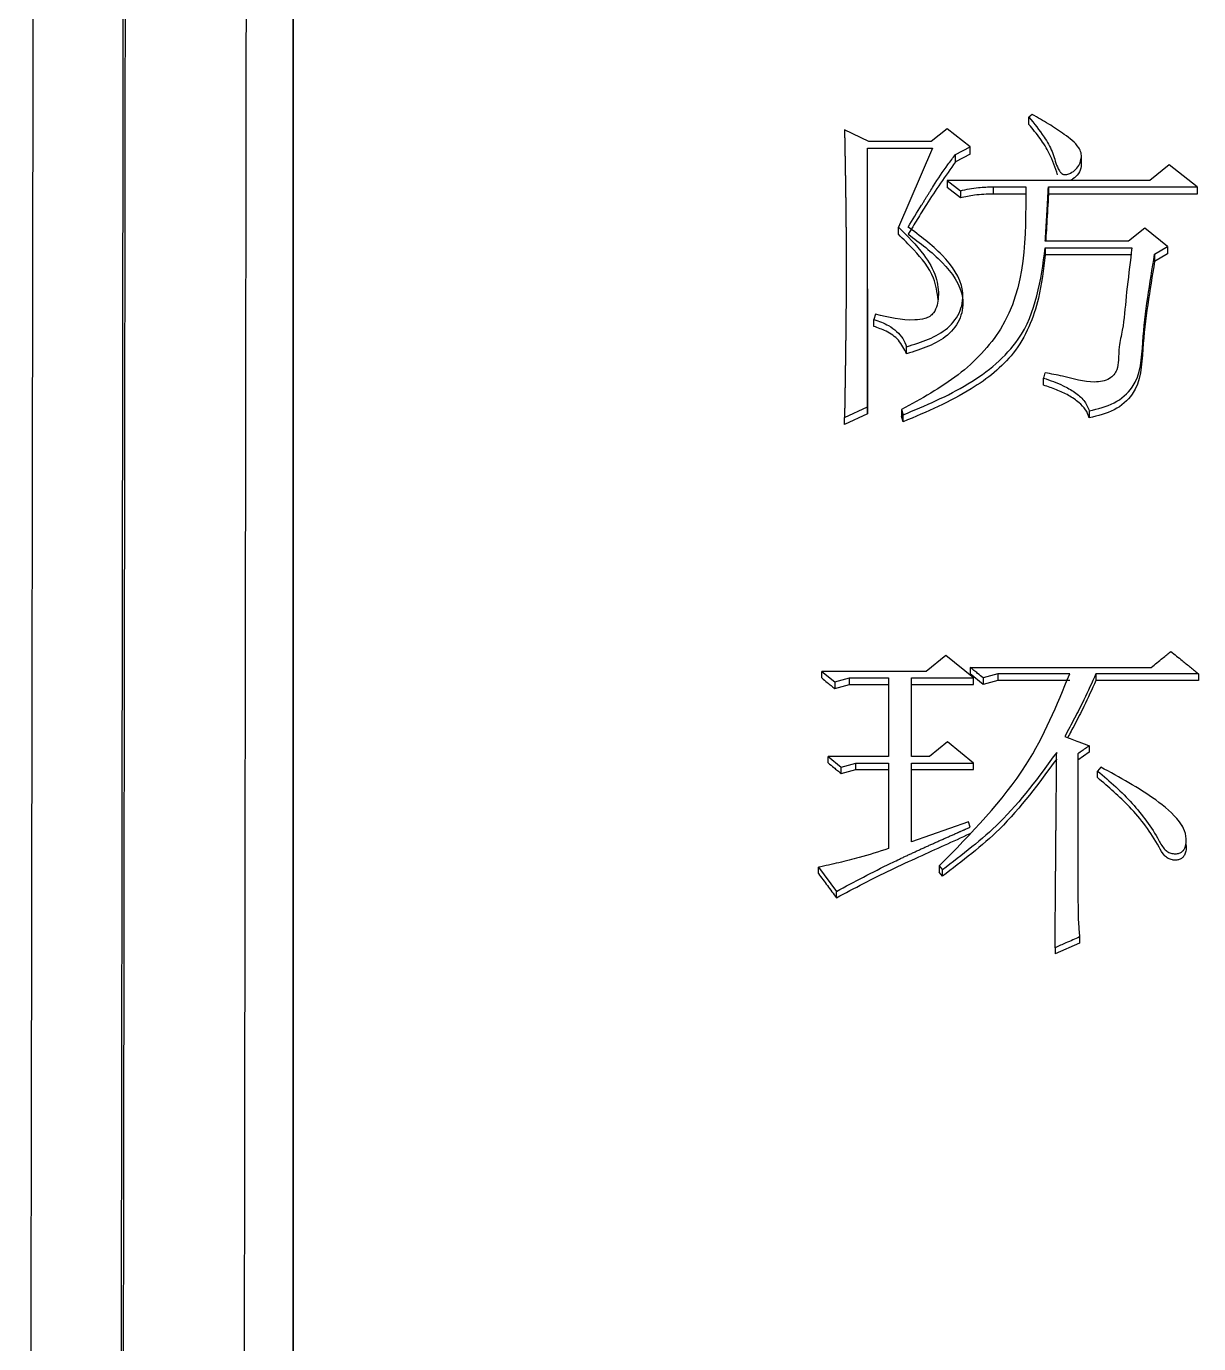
# Model space of a CAD drawing. Header units: millimetres. Extents: x 2136 to 4572, y 748 to 2471.
# Drawn here: x 2803.83 to 2811.6, y 2243.67 to 2252.4 of the extents above; entities that cross this region are included whole.
import ezdxf

# ---------------------------------------------------------------- set-up
doc = ezdxf.new("R2010")
doc.units = ezdxf.units.MM

msp = doc.modelspace()

# ---------------------------------------------------------------- linework, layer by layer
at = {"color": 7, "linetype": 'Continuous', "lineweight": 25}
for p, q in [((2810.4934, 2251.8205), (2810.4716, 2251.8033)), ((2809.4116, 2251.6409), (2809.2494, 2251.7179)), ((2809.2494, 2251.7179), (2809.2494, 2251.6692)), ((2809.8227, 2251.6409), (2809.4116, 2251.6409)), ((2809.9308, 2251.7264), (2809.8227, 2251.6409)), ((2810.0823, 2251.6066), (2809.9308, 2251.7264)), ((2809.4008, 2251.5981), (2809.8335, 2251.5981)), ((2809.4008, 2249.8823), (2809.4008, 2251.5981)), ((2809.4008, 2251.5496), (2809.4008, 2251.5981)), ((2809.8335, 2251.5981), (2809.6063, 2251.0746)), ((2809.9849, 2251.5552), (2810.0823, 2251.6066)), ((2810.0823, 2251.5581), (2809.9849, 2251.5068)), ((2809.9849, 2251.5068), (2809.9849, 2251.5552)), ((2810.0823, 2251.5581), (2810.0823, 2251.6066)), ((2810.8194, 2251.4913), (2810.8194, 2251.54)), ((2811.402, 2251.4867), (2811.2722, 2251.3838)), ((2811.5859, 2251.3409), (2811.402, 2251.4867)), ((2809.9308, 2251.3838), (2810.0174, 2251.3152)), ((2811.2722, 2251.3838), (2809.9308, 2251.3838)), ((2809.9308, 2251.3838), (2809.9308, 2251.3356)), ((2810.0174, 2251.267), (2809.9308, 2251.3356)), ((2810.0174, 2251.3152), (2810.0174, 2251.267)), ((2810.2337, 2251.3409), (2810.4501, 2251.3409)), ((2810.2337, 2251.3409), (2810.2337, 2251.2927)), ((2810.4501, 2251.2927), (2810.2337, 2251.2927)), ((2810.6015, 2251.3409), (2811.5859, 2251.3409)), ((2810.6015, 2251.3409), (2810.6015, 2251.2927)), ((2811.5859, 2251.2927), (2810.6015, 2251.2927)), ((2811.5859, 2251.3409), (2811.5859, 2251.2927)), ((2809.6063, 2251.0268), (2809.6063, 2251.0746)), ((2811.2397, 2251.066), (2811.1316, 2250.98)), ((2811.3912, 2250.9456), (2811.2397, 2251.066)), ((2811.1316, 2250.98), (2810.5799, 2250.98)), ((2811.3046, 2250.8939), (2811.3912, 2250.9456)), ((2811.3912, 2250.9456), (2811.3912, 2250.8979)), ((2810.5799, 2250.937), (2811.1532, 2250.937)), ((2811.1532, 2250.8893), (2810.5799, 2250.8893)), ((2811.3912, 2250.8979), (2811.3046, 2250.8463)), ((2811.3046, 2250.8939), (2811.3046, 2250.8463)), ((2809.4008, 2250.6642), (2809.4008, 2249.836)), ((2810.0337, 2250.5689), (2810.0337, 2250.6161)), ((2809.4549, 2250.4971), (2809.4441, 2250.4626)), ((2809.4441, 2250.4156), (2809.4441, 2250.4626)), ((2809.6604, 2250.2342), (2809.6604, 2250.281)), ((2810.5691, 2250.0266), (2810.5691, 2250.0731)), ((2809.2494, 2249.8129), (2809.4008, 2249.8823)), ((2809.4008, 2249.836), (2809.2494, 2249.7667)), ((2809.2494, 2249.7667), (2809.2494, 2249.8129)), ((2809.4008, 2249.836), (2809.4008, 2249.8823)), ((2809.628, 2249.8649), (2809.6388, 2249.8302)), ((2809.6388, 2249.784), (2809.628, 2249.8187)), ((2809.6388, 2249.784), (2809.6388, 2249.8302)), ((2810.872, 2249.8563), (2810.872, 2249.81)), ((2809.9201, 2248.2352), (2809.7903, 2248.1297)), ((2810.104, 2248.0858), (2809.9201, 2248.2352)), ((2810.0823, 2248.1561), (2811.283, 2248.1561)), ((2810.0823, 2248.1561), (2810.0823, 2248.1121)), ((2809.0979, 2248.1297), (2809.1845, 2248.0594)), ((2809.7903, 2248.1297), (2809.0979, 2248.1297)), ((2809.0979, 2248.0857), (2809.0979, 2248.1297)), ((2809.1845, 2248.0594), (2809.2818, 2248.0858)), ((2809.2818, 2248.0858), (2809.5415, 2248.0858)), ((2809.2818, 2248.0418), (2809.2818, 2248.0858)), ((2809.5415, 2248.0858), (2809.5415, 2247.5659)), ((2809.6929, 2248.0858), (2810.104, 2248.0858)), ((2809.6929, 2247.5659), (2809.6929, 2248.0858)), ((2809.6929, 2248.0418), (2809.6929, 2248.0858)), ((2810.1689, 2248.0418), (2810.0823, 2248.1121)), ((2810.2662, 2248.1122), (2810.1689, 2248.0858)), ((2810.1689, 2248.0858), (2810.1689, 2248.0418)), ((2810.2662, 2248.0682), (2810.1689, 2248.0418)), ((2810.7421, 2248.1122), (2810.2662, 2248.1122)), ((2810.7421, 2248.0682), (2810.2662, 2248.0682)), ((2811.5967, 2248.1122), (2810.9153, 2248.1122)), ((2810.9153, 2248.1122), (2810.9153, 2248.0682)), ((2811.5967, 2248.0682), (2810.9153, 2248.0682)), ((2809.1845, 2248.0594), (2809.1845, 2248.0155)), ((2809.1845, 2248.0155), (2809.2818, 2248.0418)), ((2809.2818, 2248.0418), (2809.5415, 2248.0418)), ((2809.6929, 2247.5659), (2809.6929, 2248.0418)), ((2809.6929, 2248.0418), (2810.104, 2248.0418)), ((2809.9309, 2247.6629), (2809.8119, 2247.5659)), ((2810.104, 2247.5217), (2809.9309, 2247.6629)), ((2810.872, 2247.6365), (2810.872, 2247.5931)), ((2809.1412, 2247.5659), (2809.2278, 2247.4952)), ((2809.5415, 2247.5659), (2809.1412, 2247.5659)), ((2809.1412, 2247.5226), (2809.1412, 2247.5659)), ((2809.8119, 2247.5659), (2809.6929, 2247.5659)), ((2810.872, 2247.5931), (2810.7963, 2247.5403)), ((2810.7963, 2247.5835), (2810.7963, 2246.6627)), ((2810.7963, 2247.5835), (2810.7963, 2247.5403)), ((2810.7963, 2247.5403), (2810.7963, 2246.6626)), ((2809.2278, 2247.4952), (2809.3251, 2247.5217)), ((2809.2278, 2247.4521), (2809.2278, 2247.4952)), ((2809.2278, 2247.4521), (2809.3251, 2247.4785)), ((2809.3251, 2247.5217), (2809.5415, 2247.5217)), ((2809.3251, 2247.4785), (2809.3251, 2247.5217)), ((2809.3251, 2247.4785), (2809.5415, 2247.4785)), ((2809.5415, 2247.5217), (2809.5415, 2246.9555)), ((2809.6929, 2247.5217), (2810.104, 2247.5217)), ((2809.6929, 2246.9998), (2809.6929, 2247.5217)), ((2809.6929, 2247.4785), (2809.6929, 2247.5217)), ((2809.6929, 2246.9998), (2809.6929, 2247.4785)), ((2809.6929, 2247.4785), (2810.104, 2247.4785)), ((2810.9262, 2247.4258), (2810.9262, 2247.4689)), ((2810.0715, 2247.1327), (2809.6929, 2246.9998)), ((2810.0823, 2247.0973), (2810.0715, 2247.1327)), ((2811.4854, 2247.1042), (2811.4854, 2247.1099)), ((2809.8768, 2246.8402), (2809.8984, 2246.8137)), ((2809.8768, 2246.8402), (2809.8768, 2246.7979)), ((2809.0763, 2246.8313), (2809.1953, 2246.6715)), ((2809.0763, 2246.789), (2809.0763, 2246.8313)), ((2809.8984, 2246.7714), (2809.8768, 2246.7979)), ((2809.8984, 2246.7714), (2809.8984, 2246.8137)), ((2809.1953, 2246.6294), (2809.1953, 2246.6715)), ((2810.8071, 2246.3276), (2810.6448, 2246.2565)), ((2810.8071, 2246.3693), (2810.8071, 2246.3276)), ((2810.6448, 2246.2981), (2810.6448, 2246.2565))]:
    msp.add_line(p, q, dxfattribs=at)
at = {"color": 7, "linetype": 'Continuous', "lineweight": 25, "flags": 128}
for points in [[(2810.4716, 2251.7546), (2810.4716, 2251.7716), (2810.4716, 2251.7875), (2810.4716, 2251.8033)], [(2810.5799, 2250.937), (2810.5799, 2250.9174), (2810.5799, 2250.8893)], [(2809.628, 2249.8649), (2809.628, 2249.8462), (2809.628, 2249.8324), (2809.628, 2249.8187)], [(2810.104, 2248.0418), (2810.104, 2248.0638), (2810.104, 2248.0858)], [(2810.2662, 2248.1122), (2810.2662, 2248.1012), (2810.2662, 2248.0902), (2810.2662, 2248.0682)], [(2811.5967, 2248.1122), (2811.5967, 2248.0902), (2811.5967, 2248.0682)], [(2810.104, 2247.4785), (2810.104, 2247.4894), (2810.104, 2247.5056), (2810.104, 2247.5217)], [(2810.9476, 2247.4951), (2810.9369, 2247.482), (2810.9262, 2247.4688)]]:
    msp.add_lwpolyline(points, dxfattribs=at)
at = {"color": 7, "linetype": 'Continuous', "lineweight": 25}
for points, knots in [([(2805.5944, 2290.1842), (2805.5944, 2290.0801), (2805.5945, 2289.5594), (2805.5945, 2288.1924), (2805.5946, 2286.0326), (2805.5947, 2283.4142), (2805.5947, 2280.9516), (2805.5947, 2277.4438), (2805.5948, 2274.3009), (2805.5948, 2269.9858), (2805.5948, 2265.2987), (2805.5949, 2260.1665), (2805.5949, 2254.7429), (2805.595, 2250.1843), (2805.595, 2244.2618), (2805.5951, 2239.356), (2805.5952, 2232.6771), (2805.5953, 2228.3843), (2805.5953, 2225.3832)], [0, 0, 0, 0, 0.020124, 0.100733, 0.181328, 0.221587, 0.302184, 0.342442, 0.423039, 0.463298, 0.543894, 0.624491, 0.664749, 0.745346, 0.785604, 0.8662, 0.906458, 1, 1, 1, 1]), ([(2803.9258, 2289.2361), (2803.9259, 2289.2644), (2803.9262, 2289.3529), (2803.9249, 2288.3666), (2803.9219, 2286.3536), (2803.9173, 2283.291), (2803.9121, 2279.9027), (2803.907, 2276.5653), (2803.9023, 2273.4957), (2803.8968, 2269.8523), (2803.8902, 2265.5815), (2803.883, 2260.9358), (2803.8753, 2255.989), (2803.8671, 2250.8186), (2803.8581, 2245.1343), (2803.8482, 2238.9373), (2803.8375, 2232.2535), (2803.83, 2227.5628), (2803.8261, 2225.1687)], [0, 0, 0, 0, 0.039342, 0.122943, 0.206183, 0.289063, 0.371582, 0.416612, 0.465601, 0.518547, 0.575452, 0.636313, 0.690059, 0.746552, 0.805793, 0.867782, 0.932518, 1, 1, 1, 1]), ([(2804.4311, 2225.0332), (2804.4357, 2228.3324), (2804.4448, 2234.9309), (2804.4577, 2244.3609), (2804.4697, 2253.2416), (2804.4807, 2261.3992), (2804.4904, 2268.6997), (2804.4987, 2275.0169), (2804.5054, 2280.2412), (2804.5105, 2284.2894), (2804.5133, 2286.6933), (2804.5146, 2288.0068), (2804.5148, 2288.3283), (2804.5149, 2288.4891)], [0, 0, 0, 0, 0.0981345, 0.196269, 0.2944034, 0.3925379, 0.4906723, 0.5888066, 0.686941, 0.7850753, 0.8832097, 0.9416048, 1, 1, 1, 1]), ([(2804.4451, 2224.9844), (2804.4484, 2227.3701), (2804.4549, 2232.0767), (2804.4641, 2238.826), (2804.4728, 2245.1685), (2804.4808, 2251.0637), (2804.4881, 2256.4943), (2804.4958, 2262.2273), (2804.5035, 2267.996), (2804.5107, 2273.4762), (2804.5165, 2277.9434), (2804.521, 2281.4662), (2804.5243, 2284.1293), (2804.5265, 2286.0285), (2804.5278, 2287.2596), (2804.5282, 2287.7744), (2804.5283, 2287.9243), (2804.5283, 2287.9491)], [0, 0, 0, 0, 0.07139, 0.140843, 0.208359, 0.273937, 0.337578, 0.399281, 0.488173, 0.572709, 0.652888, 0.72871, 0.800173, 0.867277, 0.930021, 0.988406, 1, 1, 1, 1]), ([(2805.3264, 2287.1661), (2805.3263, 2287.0732), (2805.3263, 2286.9033), (2805.3259, 2286.4557), (2805.3253, 2285.9152), (2805.3246, 2285.2393), (2805.3236, 2284.4317), (2805.3225, 2283.4917), (2805.3212, 2282.4201), (2805.3191, 2280.7106), (2805.3158, 2278.0244), (2805.3106, 2273.8746), (2805.3039, 2268.6582), (2805.2965, 2263.0514), (2805.2889, 2257.3742), (2805.2815, 2251.9071), (2805.2733, 2245.8942), (2805.2643, 2239.3466), (2805.2545, 2232.3037), (2805.2477, 2227.3614), (2805.2442, 2224.8474)], [0, 0, 0, 0, 0.037781, 0.069081, 0.100468, 0.131943, 0.163506, 0.195157, 0.226895, 0.258722, 0.330934, 0.408983, 0.49287, 0.582593, 0.645672, 0.711347, 0.779618, 0.850484, 0.923944, 1, 1, 1, 1]), ([(2805.5953, 2225.2821), (2805.5953, 2225.9294), (2805.5953, 2229.17), (2805.5952, 2234.9353), (2805.5951, 2241.152), (2805.595, 2247.1872), (2805.595, 2251.8171), (2805.5949, 2255.6281), (2805.5949, 2257.0714), (2805.5949, 2257.4683)], [0, 0, 0, 0, 0.056256, 0.281605, 0.506911, 0.619454, 0.844767, 0.95731, 1, 1, 1, 1]), ([(2810.4716, 2251.8033), (2810.5066, 2251.7599), (2810.5649, 2251.6876), (2810.63, 2251.576), (2810.6485, 2251.4968), (2810.6706, 2251.4496), (2810.6831, 2251.4338), (2810.6953, 2251.4252), (2810.7089, 2251.4217), (2810.7273, 2251.4234), (2810.7539, 2251.4337), (2810.7844, 2251.4559), (2810.8089, 2251.491), (2810.8203, 2251.5294), (2810.8199, 2251.568), (2810.7888, 2251.6274), (2810.7084, 2251.6875), (2810.6037, 2251.7585), (2810.5302, 2251.7998), (2810.4934, 2251.8205)], [0, 0, 0, 0, 0.156412, 0.260868, 0.365462, 0.392662, 0.410241, 0.42134, 0.432549, 0.445637, 0.467959, 0.506678, 0.545841, 0.586947, 0.621916, 0.6571, 0.775363, 0.887354, 1, 1, 1, 1]), ([(2810.6622, 2251.4198), (2810.646, 2251.4681), (2810.6177, 2251.5525), (2810.5475, 2251.6628), (2810.497, 2251.7239), (2810.4716, 2251.7546)], [0, 0, 0, 0, 0.399399, 0.697767, 1, 1, 1, 1]), ([(2809.2494, 2251.7179), (2809.2497, 2251.7017), (2809.2501, 2251.6774), (2809.2507, 2251.645), (2809.2511, 2251.6207), (2809.2516, 2251.5963), (2809.252, 2251.572), (2809.2525, 2251.5477), (2809.2529, 2251.5234), (2809.2533, 2251.499), (2809.2539, 2251.4666), (2809.2544, 2251.4341), (2809.255, 2251.4016), (2809.2554, 2251.3773), (2809.2559, 2251.3448), (2809.2564, 2251.3123), (2809.2568, 2251.2798), (2809.2572, 2251.2554), (2809.2575, 2251.231), (2809.2579, 2251.1985), (2809.2583, 2251.1659), (2809.2586, 2251.1334), (2809.2589, 2251.1089), (2809.2591, 2251.0845), (2809.2594, 2251.052), (2809.2596, 2251.0194), (2809.2598, 2250.9868), (2809.26, 2250.9664), (2809.26, 2250.9501), (2809.2601, 2250.9379), (2809.2601, 2250.9257), (2809.2602, 2250.9094), (2809.2602, 2250.8931), (2809.2603, 2250.8767), (2809.2603, 2250.8645), (2809.2603, 2250.8523), (2809.2603, 2250.84), (2809.2604, 2250.8278), (2809.2604, 2250.8176), (2809.2604, 2250.8094), (2809.2604, 2250.8033), (2809.2604, 2250.7952), (2809.2603, 2250.787), (2809.2603, 2250.7788), (2809.2603, 2250.7707), (2809.2603, 2250.7605), (2809.2603, 2250.7482), (2809.2603, 2250.7319), (2809.2602, 2250.7156), (2809.2602, 2250.6992), (2809.2601, 2250.687), (2809.26, 2250.6707), (2809.2599, 2250.6502), (2809.2598, 2250.6257), (2809.2597, 2250.6012), (2809.2595, 2250.5767), (2809.2593, 2250.544), (2809.259, 2250.5113), (2809.2587, 2250.4786), (2809.2585, 2250.454), (2809.2582, 2250.4295), (2809.2579, 2250.3967), (2809.2575, 2250.364), (2809.2571, 2250.3312), (2809.2568, 2250.3066), (2809.2565, 2250.2821), (2809.2561, 2250.2493), (2809.2557, 2250.2165), (2809.2552, 2250.1837), (2809.2548, 2250.1591), (2809.2544, 2250.1263), (2809.2539, 2250.0935), (2809.2534, 2250.0607), (2809.253, 2250.0361), (2809.2526, 2250.0114), (2809.2521, 2249.9786), (2809.2515, 2249.9457), (2809.251, 2249.9129), (2809.2506, 2249.8882), (2809.2501, 2249.8549), (2809.2496, 2249.8298), (2809.2494, 2249.8129)], [0, 0, 0, 0, 0.025705, 0.038557, 0.05141, 0.064262, 0.077115, 0.089967, 0.102819, 0.115672, 0.128524, 0.154229, 0.167082, 0.179934, 0.192786, 0.218491, 0.231344, 0.244196, 0.257049, 0.269901, 0.295606, 0.308458, 0.321311, 0.334163, 0.347016, 0.37272, 0.385573, 0.398425, 0.404851, 0.411278, 0.417704, 0.42413, 0.436983, 0.443409, 0.449835, 0.456261, 0.462687, 0.469114, 0.47554, 0.478753, 0.481966, 0.485179, 0.491605, 0.494818, 0.498032, 0.504458, 0.510884, 0.51731, 0.530163, 0.536589, 0.543015, 0.549441, 0.562294, 0.575146, 0.587999, 0.600851, 0.613703, 0.639408, 0.652261, 0.665113, 0.677966, 0.690818, 0.716523, 0.729375, 0.742228, 0.75508, 0.767932, 0.793637, 0.80649, 0.819342, 0.832195, 0.857899, 0.870752, 0.883604, 0.896457, 0.909309, 0.935014, 0.947866, 0.960719, 0.973571, 1, 1, 1, 1]), ([(2809.6712, 2251.0746), (2809.7008, 2251.1231), (2809.7341, 2251.1777), (2809.7714, 2251.2381), (2809.7808, 2251.2532), (2809.7901, 2251.2683), (2809.7995, 2251.2834), (2809.8089, 2251.2985), (2809.822, 2251.3196), (2809.8616, 2251.3828), (2809.9163, 2251.4653), (2809.968, 2251.5331), (2809.9849, 2251.5552)], [0, 0, 0, 0, 0.297523, 0.334713, 0.371903, 0.390498, 0.427688, 0.464879, 0.483474, 0.557855, 0.855503, 1, 1, 1, 1]), ([(2809.9849, 2251.5068), (2809.9189, 2251.4132), (2809.8306, 2251.288), (2809.7314, 2251.1251), (2809.6913, 2251.0596), (2809.6712, 2251.0268)], [0, 0, 0, 0, 0.597119, 0.798557, 1, 1, 1, 1]), ([(2810.8181, 2251.4913), (2810.8181, 2251.4864), (2810.818, 2251.4649), (2810.8018, 2251.429), (2810.7739, 2251.3973), (2810.7515, 2251.3867), (2810.7454, 2251.3838)], [0, 0, 0, 0, 0.112826, 0.49093, 0.862071, 1, 1, 1, 1]), ([(2810.4501, 2251.3409), (2810.4519, 2251.0079), (2810.4545, 2250.5391), (2810.0125, 2250.0757), (2809.7575, 2249.9359), (2809.628, 2249.8649)], [0, 0, 0, 0, 0.546872, 0.769893, 1, 1, 1, 1]), ([(2810.0174, 2251.3152), (2810.0571, 2251.3237), (2810.1283, 2251.339), (2810.2015, 2251.3403), (2810.2337, 2251.3409)], [0, 0, 0, 0, 0.558835, 1, 1, 1, 1]), ([(2810.2337, 2251.2927), (2810.1926, 2251.2917), (2810.1194, 2251.2899), (2810.0485, 2251.274), (2810.0174, 2251.267)], [0, 0, 0, 0, 0.561085, 1, 1, 1, 1]), ([(2810.5799, 2250.98), (2810.5818, 2251.0127), (2810.5858, 2251.0781), (2810.593, 2251.1984), (2810.5982, 2251.286), (2810.6015, 2251.3409)], [0, 0, 0, 0, 0.271476, 0.542951, 1, 1, 1, 1]), ([(2810.6015, 2251.2927), (2810.5976, 2251.2275), (2810.592, 2251.1348), (2810.5858, 2251.0305), (2810.5834, 2250.9915), (2810.5827, 2250.98)], [0, 0, 0, 0, 0.626456, 0.889379, 1, 1, 1, 1]), ([(2809.6063, 2251.0746), (2809.6657, 2251.0156), (2809.7661, 2250.9156), (2809.8624, 2250.7555), (2809.8755, 2250.6362), (2809.8646, 2250.556), (2809.8467, 2250.5104), (2809.8152, 2250.481), (2809.7728, 2250.4632), (2809.6494, 2250.4493), (2809.5413, 2250.4759), (2809.4549, 2250.4971)], [0, 0, 0, 0, 0.237031, 0.40138, 0.534635, 0.589033, 0.643886, 0.675792, 0.707579, 0.7663, 1, 1, 1, 1]), ([(2809.6604, 2250.281), (2809.7596, 2250.312), (2809.9094, 2250.3588), (2810.0272, 2250.516), (2810.0472, 2250.7002), (2809.9028, 2250.9018), (2809.7495, 2251.0162), (2809.6712, 2251.0746)], [0, 0, 0, 0, 0.25015, 0.377758, 0.502112, 0.745934, 1, 1, 1, 1]), ([(2809.8701, 2250.5912), (2809.8635, 2250.6402), (2809.8471, 2250.7637), (2809.7301, 2250.9045), (2809.6405, 2250.9931), (2809.6063, 2251.0268)], [0, 0, 0, 0, 0.289937, 0.729757, 1, 1, 1, 1]), ([(2809.6712, 2251.0268), (2809.7495, 2250.9685), (2809.9027, 2250.8542), (2810.0472, 2250.6529), (2810.0272, 2250.4689), (2809.9093, 2250.3118), (2809.7596, 2250.2651), (2809.6604, 2250.2342)], [0, 0, 0, 0, 0.254102, 0.497855, 0.622144, 0.749731, 1, 1, 1, 1]), ([(2809.6388, 2249.8302), (2809.7855, 2249.8914), (2810.0742, 2250.0117), (2810.5019, 2250.3639), (2810.5506, 2250.7218), (2810.5799, 2250.937)], [0, 0, 0, 0, 0.291804, 0.574112, 1, 1, 1, 1]), ([(2810.5799, 2250.8893), (2810.5685, 2250.7936), (2810.5416, 2250.5684), (2810.4075, 2250.2357), (2810.0647, 2249.9642), (2809.7937, 2249.8496), (2809.6388, 2249.784)], [0, 0, 0, 0, 0.196577, 0.462275, 0.692724, 1, 1, 1, 1]), ([(2811.1532, 2250.937), (2811.1509, 2250.9154), (2811.1398, 2250.8075), (2811.1137, 2250.6261), (2811.1024, 2250.4275), (2811.0671, 2250.2887), (2811.067, 2250.2003), (2811.0598, 2250.1368), (2811.0376, 2250.0945), (2811.0039, 2250.0674), (2810.9588, 2250.05), (2810.8512, 2250.0414), (2810.7269, 2250.0815), (2810.6181, 2250.1011), (2810.58, 2250.1079)], [0, 0, 0, 0, 0.051282, 0.25636, 0.431754, 0.51946, 0.589456, 0.639546, 0.668094, 0.696777, 0.732309, 0.768498, 0.918801, 1, 1, 1, 1]), ([(2810.872, 2249.8563), (2810.929, 2249.8698), (2811.0402, 2249.896), (2811.2144, 2250.0463), (2811.2248, 2250.4145), (2811.2729, 2250.7035), (2811.3046, 2250.8939)], [0, 0, 0, 0, 0.1295403, 0.2526388, 0.50766, 1, 1, 1, 1]), ([(2811.3046, 2250.8463), (2811.2729, 2250.6562), (2811.2248, 2250.3676), (2811.2143, 2249.9998), (2811.0401, 2249.8497), (2810.929, 2249.8235), (2810.872, 2249.81)], [0, 0, 0, 0, 0.492224, 0.747194, 0.870344, 1, 1, 1, 1]), ([(2809.4441, 2250.4626), (2809.4779, 2250.4505), (2809.5331, 2250.4308), (2809.5963, 2250.3842), (2809.6378, 2250.3364), (2809.6529, 2250.2993), (2809.6604, 2250.281)], [0, 0, 0, 0, 0.34974, 0.571287, 0.787704, 1, 1, 1, 1]), ([(2809.6604, 2250.2342), (2809.6452, 2250.2658), (2809.616, 2250.3266), (2809.5318, 2250.3851), (2809.4715, 2250.406), (2809.4441, 2250.4156)], [0, 0, 0, 0, 0.3717838, 0.7145965, 1, 1, 1, 1]), ([(2810.5691, 2250.0731), (2810.5709, 2250.0789), (2810.5745, 2250.0905), (2810.5781, 2250.1021), (2810.5799, 2250.1079)], [0, 0, 0, 0, 0.499996, 1, 1, 1, 1]), ([(2810.5691, 2250.0731), (2810.613, 2250.0579), (2810.685, 2250.0329), (2810.7747, 2249.9823), (2810.8413, 2249.9286), (2810.8618, 2249.8801), (2810.872, 2249.8563)], [0, 0, 0, 0, 0.349071, 0.571765, 0.789358, 1, 1, 1, 1]), ([(2810.872, 2249.81), (2810.8649, 2249.8286), (2810.8505, 2249.8661), (2810.801, 2249.9166), (2810.7347, 2249.9604), (2810.6541, 2249.9974), (2810.5975, 2250.0169), (2810.5691, 2250.0266)], [0, 0, 0, 0, 0.1623169, 0.3288282, 0.5494626, 0.7737767, 1, 1, 1, 1]), ([(2811.283, 2248.1561), (2811.2955, 2248.1663), (2811.3205, 2248.1865), (2811.3638, 2248.2217), (2811.3945, 2248.2467), (2811.4128, 2248.2616)], [0, 0, 0, 0, 0.288432, 0.576865, 1, 1, 1, 1]), ([(2811.4128, 2248.2616), (2811.4378, 2248.2413), (2811.4809, 2248.2063), (2811.5422, 2248.1565), (2811.5786, 2248.1269), (2811.5967, 2248.1122)], [0, 0, 0, 0, 0.407194, 0.703597, 1, 1, 1, 1]), ([(2810.1689, 2248.0858), (2810.1565, 2248.0958), (2810.1359, 2248.1126), (2810.1071, 2248.136), (2810.0906, 2248.1494), (2810.0823, 2248.1561)], [0, 0, 0, 0, 0.428361, 0.714181, 1, 1, 1, 1]), ([(2809.0979, 2248.0857), (2809.1103, 2248.0757), (2809.1309, 2248.059), (2809.1598, 2248.0356), (2809.1762, 2248.0222), (2809.1845, 2248.0155)], [0, 0, 0, 0, 0.4286084, 0.7143042, 1, 1, 1, 1]), ([(2809.8768, 2246.8402), (2810.0882, 2247.0545), (2810.4627, 2247.4339), (2810.6574, 2247.9064), (2810.7421, 2248.1122)], [0, 0, 0, 0, 0.564597, 1, 1, 1, 1]), ([(2810.9153, 2248.1122), (2810.8893, 2248.0548), (2810.8447, 2247.9562), (2810.7743, 2247.819), (2810.7312, 2247.7385), (2810.7097, 2247.6982)], [0, 0, 0, 0, 0.409741, 0.70481, 1, 1, 1, 1]), ([(2810.9153, 2248.0682), (2810.8893, 2248.0109), (2810.8447, 2247.9124), (2810.7805, 2247.7874), (2810.744, 2247.7191), (2810.7289, 2247.6909)], [0, 0, 0, 0, 0.449925, 0.773337, 1, 1, 1, 1]), ([(2810.7097, 2247.6982), (2810.7251, 2247.6924), (2810.7558, 2247.6807), (2810.8099, 2247.6601), (2810.8486, 2247.6454), (2810.872, 2247.6365)], [0, 0, 0, 0, 0.283862, 0.567725, 1, 1, 1, 1]), ([(2810.872, 2247.6365), (2810.8657, 2247.6321), (2810.8499, 2247.621), (2810.8247, 2247.6034), (2810.8057, 2247.5901), (2810.7963, 2247.5835)], [0, 0, 0, 0, 0.250001, 0.6250002, 1, 1, 1, 1]), ([(2810.6556, 2247.5924), (2810.5375, 2247.4305), (2810.3249, 2247.1391), (2810.0296, 2246.9138), (2809.8984, 2246.8137)], [0, 0, 0, 0, 0.555449, 1, 1, 1, 1]), ([(2810.6556, 2247.5491), (2810.5375, 2247.3874), (2810.3249, 2247.0963), (2810.0296, 2246.8714), (2809.8984, 2246.7714)], [0, 0, 0, 0, 0.555388, 1, 1, 1, 1]), ([(2810.6448, 2246.2981), (2810.6449, 2246.3066), (2810.6451, 2246.3323), (2810.6454, 2246.3664), (2810.6458, 2246.4092), (2810.6461, 2246.4519), (2810.6464, 2246.4946), (2810.6468, 2246.5372), (2810.6471, 2246.5714), (2810.6474, 2246.614), (2810.6477, 2246.6567), (2810.6481, 2246.6993), (2810.6484, 2246.7419), (2810.6487, 2246.776), (2810.649, 2246.8186), (2810.6493, 2246.8527), (2810.6497, 2246.8953), (2810.65, 2246.9379), (2810.6504, 2246.9804), (2810.6507, 2247.023), (2810.651, 2247.057), (2810.6514, 2247.0995), (2810.6517, 2247.142), (2810.6521, 2247.1845), (2810.6525, 2247.227), (2810.6528, 2247.261), (2810.6531, 2247.3034), (2810.6534, 2247.3374), (2810.6538, 2247.3798), (2810.6541, 2247.4138), (2810.6545, 2247.4562), (2810.655, 2247.5129), (2810.6554, 2247.5611), (2810.6556, 2247.5924)], [0, 0, 0, 0, 0.019729, 0.059186, 0.078915, 0.118372, 0.157829, 0.177558, 0.217015, 0.236744, 0.276201, 0.315659, 0.335387, 0.374845, 0.394573, 0.43403, 0.453759, 0.493216, 0.532674, 0.552402, 0.59186, 0.611588, 0.651046, 0.690503, 0.710232, 0.749689, 0.769418, 0.808875, 0.828604, 0.868061, 0.88779, 0.927247, 1, 1, 1, 1]), ([(2809.1412, 2247.5226), (2809.1536, 2247.5125), (2809.1742, 2247.4957), (2809.203, 2247.4722), (2809.2195, 2247.4588), (2809.2278, 2247.4521)], [0, 0, 0, 0, 0.428608, 0.714304, 1, 1, 1, 1]), ([(2810.9262, 2247.4689), (2810.9671, 2247.4344), (2811.0871, 2247.3334), (2811.2267, 2247.1791), (2811.3229, 2247.0326), (2811.3609, 2246.9554), (2811.3984, 2246.9285), (2811.4272, 2246.92), (2811.4552, 2246.9203), (2811.4793, 2246.9283), (2811.4975, 2246.9428), (2811.5109, 2246.9684), (2811.5174, 2247.0126), (2811.5086, 2247.0729), (2811.4464, 2247.1734), (2811.3159, 2247.2796), (2811.135, 2247.3928), (2811.0102, 2247.4609), (2810.9476, 2247.4951)], [0, 0, 0, 0, 0.09565, 0.280795, 0.373244, 0.419662, 0.436462, 0.4533, 0.470465, 0.483389, 0.496387, 0.510841, 0.535897, 0.579802, 0.622961, 0.750748, 0.875017, 1, 1, 1, 1]), ([(2811.5113, 2246.9852), (2811.5128, 2246.9778), (2811.5164, 2246.9596), (2811.5119, 2246.9323), (2811.5024, 2246.9075), (2811.487, 2246.8909), (2811.4685, 2246.8816), (2811.4463, 2246.8773), (2811.4208, 2246.879), (2811.3939, 2246.8883), (2811.3599, 2246.9157), (2811.2952, 2247.0435), (2811.1578, 2247.2268), (2810.9992, 2247.363), (2810.9262, 2247.4257)], [0, 0, 0, 0, 0.025638, 0.062848, 0.09324, 0.114417, 0.135605, 0.157562, 0.183803, 0.214117, 0.245018, 0.322491, 0.688269, 1, 1, 1, 1]), ([(2809.1953, 2246.6715), (2809.3149, 2246.7352), (2809.4494, 2246.8069), (2809.5949, 2246.8765), (2809.6256, 2246.8911), (2809.6486, 2246.9019), (2809.6717, 2246.9127), (2809.691, 2246.9217), (2809.7103, 2246.9306), (2809.7257, 2246.9377), (2809.7411, 2246.9448), (2809.7527, 2246.9501), (2809.7643, 2246.9554), (2809.7798, 2246.9625), (2809.7953, 2246.9695), (2809.8108, 2246.9765), (2809.8224, 2246.9818), (2809.834, 2246.987), (2809.8496, 2246.994), (2809.8651, 2247.001), (2809.8806, 2247.0079), (2809.8923, 2247.0131), (2809.9078, 2247.02), (2809.9233, 2247.027), (2809.9389, 2247.0339), (2809.9506, 2247.039), (2809.9622, 2247.0442), (2809.9739, 2247.0494), (2809.9856, 2247.0545), (2809.9953, 2247.0588), (2810.0031, 2247.0623), (2810.0089, 2247.0649), (2810.0148, 2247.0674), (2810.0225, 2247.0709), (2810.0303, 2247.0743), (2810.0381, 2247.0777), (2810.0439, 2247.0803), (2810.0498, 2247.0829), (2810.0576, 2247.0863), (2810.0654, 2247.0898), (2810.0743, 2247.0937), (2810.0793, 2247.0959), (2810.0823, 2247.0973)], [0, 0, 0, 0, 0.414083, 0.465835, 0.49171, 0.517586, 0.543462, 0.569338, 0.582276, 0.608151, 0.621089, 0.634027, 0.646965, 0.659903, 0.685779, 0.698716, 0.711654, 0.724592, 0.73753, 0.763406, 0.776344, 0.789282, 0.802219, 0.828095, 0.841033, 0.853971, 0.866909, 0.879847, 0.892784, 0.905722, 0.912191, 0.91866, 0.925129, 0.931598, 0.944536, 0.951005, 0.957474, 0.963943, 0.970412, 0.98335, 0.989818, 1, 1, 1, 1]), ([(2809.1953, 2246.6294), (2809.3152, 2246.6926), (2809.495, 2246.7874), (2809.7374, 2246.8978), (2809.9123, 2246.9778), (2810.0257, 2247.029), (2810.0823, 2247.0546)], [0, 0, 0, 0, 0.414296, 0.62139, 0.810694, 1, 1, 1, 1]), ([(2809.5415, 2246.9555), (2809.4767, 2246.9345), (2809.3682, 2246.8994), (2809.2121, 2246.8606), (2809.1216, 2246.8411), (2809.0763, 2246.8313)], [0, 0, 0, 0, 0.424962, 0.712284, 1, 1, 1, 1]), ([(2809.0763, 2246.789), (2809.0962, 2246.7624), (2809.1259, 2246.7226), (2809.1656, 2246.6694), (2809.1854, 2246.6428), (2809.1953, 2246.6294)], [0, 0, 0, 0, 0.5, 0.75, 1, 1, 1, 1]), ([(2810.7963, 2246.6627), (2810.7966, 2246.6279), (2810.7971, 2246.5616), (2810.7993, 2246.4637), (2810.8045, 2246.4008), (2810.8071, 2246.3693)], [0, 0, 0, 0, 0.355817, 0.677713, 1, 1, 1, 1]), ([(2810.8071, 2246.3693), (2810.7921, 2246.3627), (2810.7621, 2246.3495), (2810.708, 2246.3258), (2810.6689, 2246.3086), (2810.6448, 2246.2981)], [0, 0, 0, 0, 0.277507, 0.555013, 1, 1, 1, 1])]:
    msp.add_open_spline(points, degree=3, knots=knots, dxfattribs=at)

doc.saveas('drawing.dxf')
